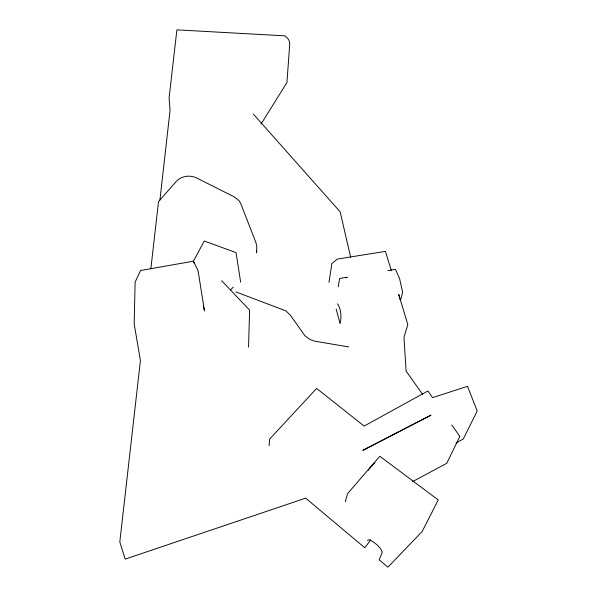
<?xml version="1.0" encoding="UTF-8"?>
<svg xmlns="http://www.w3.org/2000/svg" width="597" height="597" viewBox="0 0 597 597"><rect width="100%" height="100%" fill="white"/><g stroke="black" fill="none" stroke-linecap="round" stroke-linejoin="round"><path stroke-width="0.9" d="M248.546 347.088L249.598 310.127L221.688 280.769M269.128 445.631L269.65 439.086L316.619 388.408L364.125 426.071L427.915 390.99L432.571 397.624L467.526 386.334L477.197 411.027L463.317 438.959L456.086 442.967M159.936 199.965L170.063 110.273L169.093 97.968L176.891 29.85L284.806 35.842C287.664 37.566 289.843 40.678 289.732 44.103L286.941 82.573L261.016 124.072M150.854 268.837L158.496 201.652L176.316 181.384C181.346 175.906 190.033 174.742 196.607 177.958L234.293 196.891L239.076 200.719L240.807 203.719L256.038 242.949L256.792 246.36L256.598 252.979L256.464 250.673M328.962 282.433L331.88 263.583L337.365 259.061L385.423 251.382L391.304 270.448M338.23 286.694L339.641 278.448L347.327 277.195L345.887 277.881M400.4 300.537L402.654 292.448L399.609 278.65L395.46 269.344L387.901 270.575M345.32 501.689L347.573 493.652L379.819 456.272L438.258 499.935L422.169 531.487L387.923 567.15L379.177 559.814L382.289 552.165L380.431 548.442L377.192 544.942L373.326 541.889L369.886 540.106L368.297 539.875L367.506 540.449M230.77 289.829L233.158 287.157M368.334 470.249L371.521 465.899L374.916 462.854M370.871 539.703L364.789 547.755L305.642 498.159L125.176 559.113L119.803 541.942L140.422 360.61L134.183 323.962L135.123 282.045L140.594 270.486L193.48 261.165L204.234 241.016L236.024 252.606L240.658 282.165M412.452 481.689L446.75 463.309L459.839 436.429L451.75 424.922M363.036 450.325L431.064 415.109L362.924 450.235M348.7 346.924L315.015 341.215L310.171 339.671L304.925 335.715L290.112 314.903L285.806 310.836L235.83 291.896M337.521 303.806C341.245 309.328 341.626 317.238 340.103 323.701L336.163 309.112M253.27 113.982L340.148 211.838L350.67 257.217M422.549 394.244L406.087 371.088L403.982 337.245L407.818 324.574L398.699 294.411L400.154 299.664M193.883 262.971L193.48 261.165L198.085 270.837L204.48 310.925L203.278 305.492"/></g></svg>
